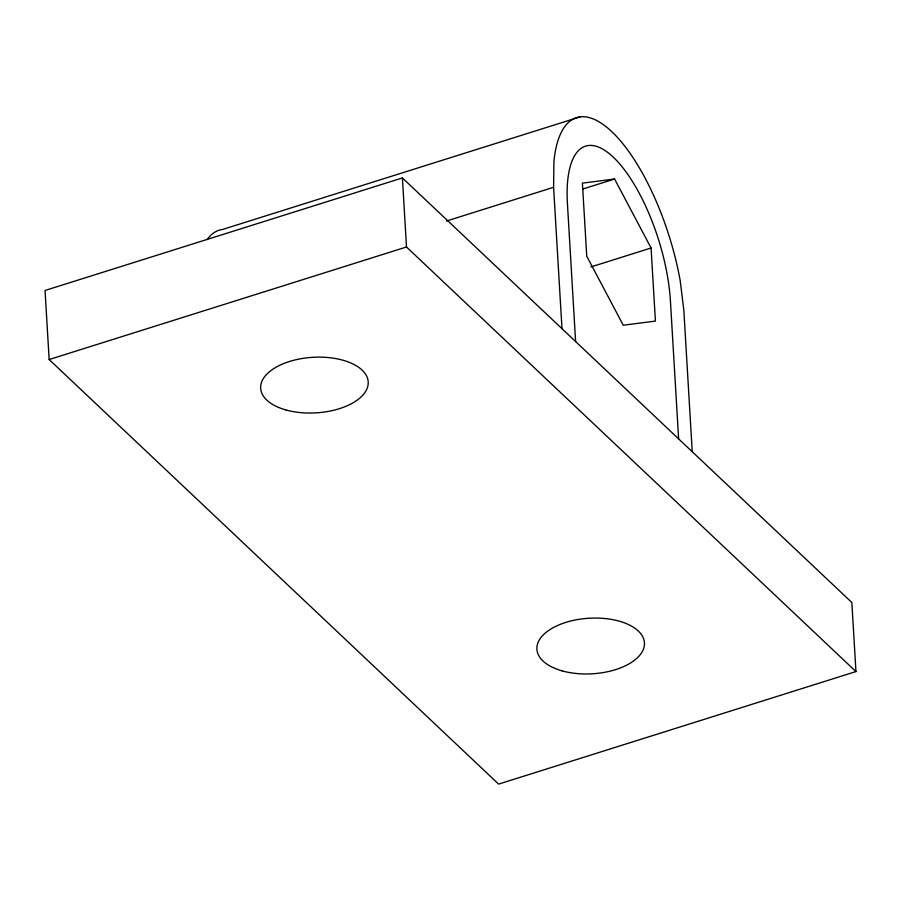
<?xml version="1.0" encoding="UTF-8"?>
<svg xmlns="http://www.w3.org/2000/svg" width="901" height="901" viewBox="0 0 901 901"><rect width="100%" height="100%" fill="white"/><g stroke="black" fill="none" stroke-linecap="round" stroke-linejoin="round"><path stroke-width="1.35" d="M561.999 328.719L553.597 187.295L553.935 161.29A140.973 52.72 72.5 0 1 611.756 131.614A140.973 52.72 72.5 0 1 680.187 280.56L683.836 310.316L692.238 451.739M580.041 116.893L222.693 229.428A140.973 52.72 72.5 0 0 207.162 239.542M402.398 177.936L45.05 290.471L49.15 359.533L498.602 784.107L855.95 671.572L851.85 602.51L402.398 177.936L406.497 246.998L855.95 671.572M446.536 221.015L553.597 187.295M582.451 189.131L614.572 179.017L651.074 248L655.421 321.094L623.255 325.205L586.754 256.222L582.406 183.128L614.572 179.017M49.15 359.533L406.497 246.998M590.853 266.966L651.074 248M678.622 438.877L670.412 300.765A111.093 41.547 72.5 0 0 613.277 157.157A111.093 41.547 72.5 0 0 567.416 203.457L575.615 341.58M561.886 670.806A53.857 27.818 -3.4 0 0 644.418 644.823A53.857 27.818 -3.4 0 0 565.693 622.433A53.857 27.818 -3.4 0 0 561.886 670.806M285.662 409.876A53.857 27.818 -3.4 0 0 368.182 383.882A53.857 27.818 -3.4 0 0 289.469 361.492A53.857 27.818 -3.4 0 0 285.662 409.876"/></g></svg>
